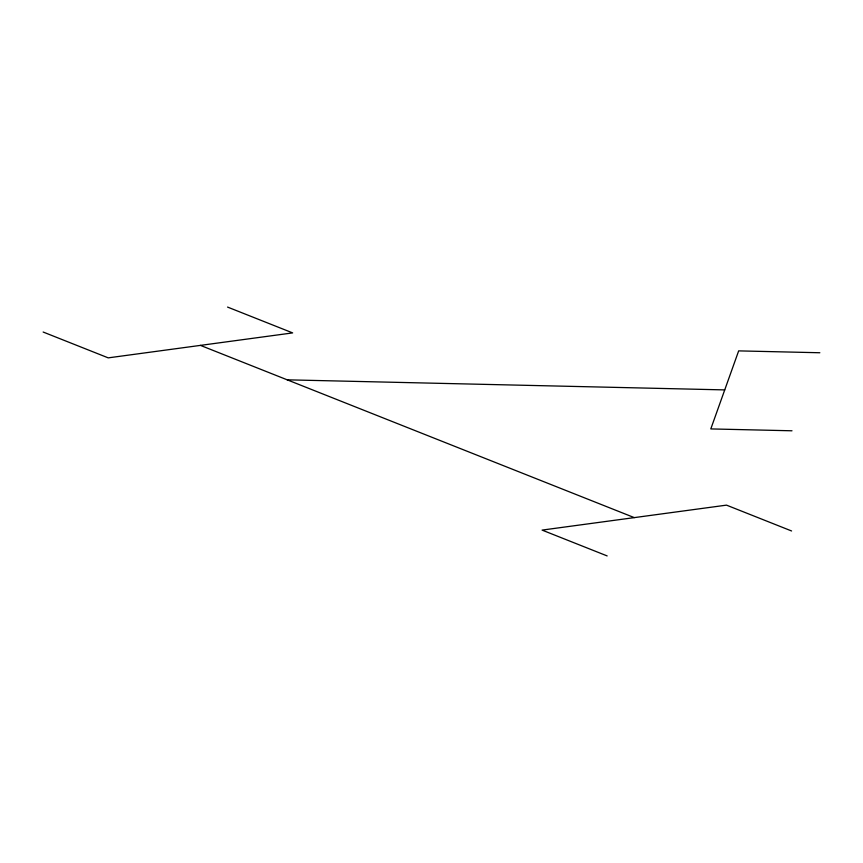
<?xml version="1.0" encoding="UTF-8"?>
<svg xmlns="http://www.w3.org/2000/svg" width="863" height="863" viewBox="0 0 863 863"><rect width="100%" height="100%" fill="white"/><g stroke="black" fill="none" stroke-linecap="round" stroke-linejoin="round"><path stroke-width="1.29" d="M819.85 352.751L738.663 350.885L710.799 428.922L791.997 430.788M287.206 379.828L724.726 389.903M227.562 307.077L292.643 332.902L108.231 357.865L43.15 332.028M791.587 530.972L726.506 505.135L542.093 530.098L607.164 555.923M200.443 345.383L634.294 517.617"/></g></svg>
